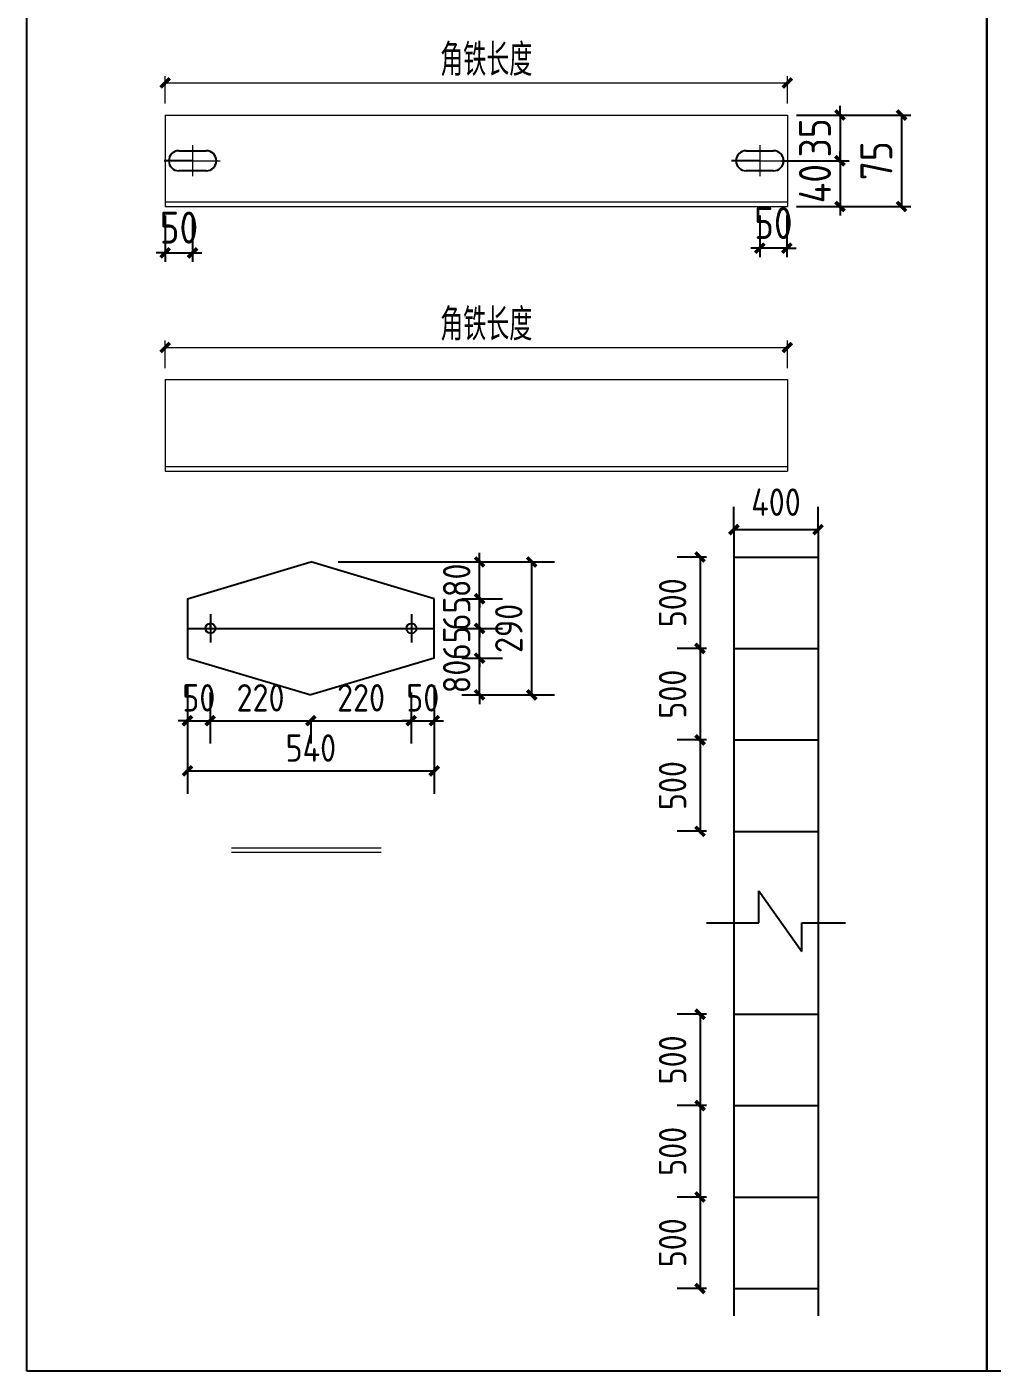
# Model space of a CAD drawing. Extents: x 411778 to 673094, y -11605 to 324395.
# Drawn here: x 484394 to 494949, y 57545 to 72247 of the extents above; entities that cross this region are included whole.
import ezdxf

# ---------------------------------------------------------------- set-up
doc = ezdxf.new("R2010")
doc.units = 0
doc.header["$LTSCALE"] = 1000
doc.header["$MEASUREMENT"] = 0
doc.styles.get("Standard").update_dxf_attribs({"font": 'gbenor.shx', "bigfont": 'gbcbig.shx'})
doc.dimstyles.get("Standard").update_dxf_attribs({"dimscale": 100, "dimtxt": 3.5, "dimasz": 1, "dimexe": 2.5, "dimexo": 3, "dimgap": 1.5, "dimtad": 1, "dimdec": 0, "dimzin": 0, "dimdsep": 46, "dimtxsty": 'Standard', "dimblk": 'ARCHTICK', "dimcen": 0.09, "dimadec": 0, "dimazin": 0, "dimtfac": 1, "dimtdec": 0, "dimtix": 1, "dimtmove": 2, "dimatfit": 3, "dimfxl": 1, "dimtolj": 1, "dimtzin": 0, "dimarcsym": 0})

# ---------------------------------------------------------------- blocks, each defined once
blk = doc.blocks.new('_ArchTick')
at = {"color": 0, "linetype": 'ByBlock', "const_width": 0.4}
blk.add_lwpolyline([(-0.5, -0.5), (0.5, 0.5)], dxfattribs=at)
blk = doc.blocks.new('*D844')
at = {"color": 3, "lineweight": -2}
for p, q in [((493286, 71283), (493286, 71383)), ((492810, 71283), (493386, 71283)), ((493286, 71283), (493286, 70783)), ((492649, 70783), (493386, 70783)), ((493286, 70783), (493286, 70683))]:
    blk.add_line(p, q, dxfattribs=at)
at = {"layer": 'Defpoints', "color": 0}
for p in [(492710, 71283), (492549, 70783), (493286, 70783)]:
    blk.add_point(p, dxfattribs=at)
at = {"color": 3, "lineweight": -2, "xscale": 100, "yscale": 100, "zscale": 100}
for p, rotation in [((493286, 71283), 270), ((493286, 70783), 90)]:
    blk.add_blockref('_ArchTick', p, dxfattribs=dict(at, rotation=rotation))
at = {"color": 0, "lineweight": 15, "insert": (493012, 71033), "char_height": 350, "attachment_point": 5, "rotation": 90}
blk.add_mtext('\\A1;35', dxfattribs=at)
blk = doc.blocks.new('*D845')
at = {"color": 3, "lineweight": -2}
for p, q in [((485906, 70183), (485906, 69676)), ((486206, 70183), (486206, 69676)), ((485906, 69776), (485806, 69776)), ((485906, 69776), (486206, 69776)), ((486206, 69776), (486306, 69776))]:
    blk.add_line(p, q, dxfattribs=at)
at = {"layer": 'Defpoints', "color": 0}
for p in [(485906, 70283), (486206, 70283), (486206, 69776)]:
    blk.add_point(p, dxfattribs=at)
at = {"color": 3, "lineweight": -2, "xscale": 100, "yscale": 100, "zscale": 100}
blk.add_blockref('_ArchTick', (485906, 69776), dxfattribs=at)
at = {"color": 3, "lineweight": -2, "xscale": 100, "yscale": 100, "zscale": 100, "rotation": 180}
blk.add_blockref('_ArchTick', (486206, 69776), dxfattribs=at)
at = {"color": 0, "lineweight": 15, "insert": (486056, 70052), "char_height": 350, "attachment_point": 5}
blk.add_mtext('\\A1;50', dxfattribs=at)
blk = doc.blocks.new('*D840')
at = {"color": 3, "lineweight": -2}
for p, q in [((492409, 70183), (492409, 69727)), ((492705, 70183), (492705, 69727)), ((492409, 69827), (492309, 69827)), ((492705, 69827), (492409, 69827)), ((492705, 69827), (492805, 69827))]:
    blk.add_line(p, q, dxfattribs=at)
at = {"layer": 'Defpoints', "color": 0}
for p in [(492409, 70283), (492705, 70283), (492409, 69827)]:
    blk.add_point(p, dxfattribs=at)
at = {"color": 3, "lineweight": -2, "xscale": 100, "yscale": 100, "zscale": 100}
blk.add_blockref('_ArchTick', (492409, 69827), dxfattribs=at)
at = {"color": 3, "lineweight": -2, "xscale": 100, "yscale": 100, "zscale": 100, "rotation": 180}
blk.add_blockref('_ArchTick', (492705, 69827), dxfattribs=at)
at = {"color": 0, "lineweight": 15, "insert": (492557, 70102), "char_height": 350, "attachment_point": 5}
blk.add_mtext('\\A1;50', dxfattribs=at)
blk = doc.blocks.new('*D841')
at = {"color": 3, "lineweight": -2}
for p, q in [((492810, 71283), (494059, 71283)), ((493959, 71283), (493959, 70283)), ((492810, 70283), (494059, 70283))]:
    blk.add_line(p, q, dxfattribs=at)
at = {"layer": 'Defpoints', "color": 0}
for p in [(492710, 71283), (492710, 70283), (493959, 70283)]:
    blk.add_point(p, dxfattribs=at)
at = {"color": 3, "lineweight": -2, "xscale": 100, "yscale": 100, "zscale": 100}
for p, rotation in [((493959, 71283), 90), ((493959, 70283), 270)]:
    blk.add_blockref('_ArchTick', p, dxfattribs=dict(at, rotation=rotation))
at = {"color": 0, "lineweight": 15, "insert": (493684, 70783), "char_height": 350, "attachment_point": 5, "rotation": 90}
blk.add_mtext('\\A1;75', dxfattribs=at)
blk = doc.blocks.new('*D846')
at = {"color": 3, "lineweight": -2}
for p, q in [((493286, 70783), (493286, 70883)), ((492810, 70783), (493386, 70783)), ((493286, 70783), (493286, 70283)), ((492810, 70283), (493386, 70283)), ((493286, 70283), (493286, 70183))]:
    blk.add_line(p, q, dxfattribs=at)
at = {"layer": 'Defpoints', "color": 0}
for p in [(492710, 70783), (492710, 70283), (493286, 70283)]:
    blk.add_point(p, dxfattribs=at)
at = {"color": 3, "lineweight": -2, "xscale": 100, "yscale": 100, "zscale": 100}
for p, rotation in [((493286, 70783), 270), ((493286, 70283), 90)]:
    blk.add_blockref('_ArchTick', p, dxfattribs=dict(at, rotation=rotation))
at = {"color": 0, "lineweight": 15, "insert": (493012, 70533), "char_height": 350, "attachment_point": 5, "rotation": 90}
blk.add_mtext('\\A1;40', dxfattribs=at)
blk = doc.blocks.new('*D847')
at = {"color": 3, "lineweight": -2}
for p, q in [((486149, 65043), (486149, 64409)), ((486398, 64969), (486398, 64409)), ((486149, 64659), (486049, 64659)), ((486149, 64659), (486398, 64659)), ((486398, 64659), (486498, 64659))]:
    blk.add_line(p, q, dxfattribs=at)
at = {"layer": 'Defpoints', "color": 0}
for p in [(486149, 65343), (486398, 65269), (486398, 64659)]:
    blk.add_point(p, dxfattribs=at)
at = {"color": 3, "lineweight": -2, "xscale": 100, "yscale": 100, "zscale": 100}
blk.add_blockref('_ArchTick', (486149, 64659), dxfattribs=at)
at = {"color": 3, "lineweight": -2, "xscale": 100, "yscale": 100, "zscale": 100, "rotation": 180}
blk.add_blockref('_ArchTick', (486398, 64659), dxfattribs=at)
at = {"color": 0, "insert": (486274, 64909), "char_height": 300, "attachment_point": 5}
blk.add_mtext('\\A1;50', dxfattribs=at)
blk = doc.blocks.new('*D848')
at = {"color": 3, "lineweight": -2}
for p, q in [((486398, 64969), (486398, 64409)), ((486398, 64659), (487499, 64659)), ((487499, 64641), (487499, 64409))]:
    blk.add_line(p, q, dxfattribs=at)
at = {"layer": 'Defpoints', "color": 0}
for p in [(486398, 65269), (487499, 64941), (487499, 64659)]:
    blk.add_point(p, dxfattribs=at)
at = {"color": 3, "lineweight": -2, "xscale": 100, "yscale": 100, "zscale": 100, "rotation": 180}
blk.add_blockref('_ArchTick', (486398, 64659), dxfattribs=at)
at = {"color": 3, "lineweight": -2, "xscale": 100, "yscale": 100, "zscale": 100}
blk.add_blockref('_ArchTick', (487499, 64659), dxfattribs=at)
at = {"color": 0, "insert": (486949, 64909), "char_height": 300, "attachment_point": 5}
blk.add_mtext('\\A1;220', dxfattribs=at)
blk = doc.blocks.new('*D849')
at = {"color": 3, "lineweight": -2}
for p, q in [((488596, 64968), (488596, 64409)), ((487499, 64659), (488596, 64659)), ((487499, 64641), (487499, 64409))]:
    blk.add_line(p, q, dxfattribs=at)
at = {"layer": 'Defpoints', "color": 0}
for p in [(488596, 65268), (487499, 64941), (488596, 64659)]:
    blk.add_point(p, dxfattribs=at)
at = {"color": 3, "lineweight": -2, "xscale": 100, "yscale": 100, "zscale": 100, "rotation": 180}
blk.add_blockref('_ArchTick', (487499, 64659), dxfattribs=at)
at = {"color": 3, "lineweight": -2, "xscale": 100, "yscale": 100, "zscale": 100}
blk.add_blockref('_ArchTick', (488596, 64659), dxfattribs=at)
at = {"color": 0, "insert": (488048, 64909), "char_height": 300, "attachment_point": 5}
blk.add_mtext('\\A1;220', dxfattribs=at)
blk = doc.blocks.new('*D850')
at = {"color": 3, "lineweight": -2}
for p, q in [((488849, 65043), (488849, 64409)), ((488596, 64968), (488596, 64409)), ((488596, 64659), (488496, 64659)), ((488596, 64659), (488849, 64659)), ((488849, 64659), (488949, 64659))]:
    blk.add_line(p, q, dxfattribs=at)
at = {"layer": 'Defpoints', "color": 0}
for p in [(488849, 65343), (488596, 65268), (488849, 64659)]:
    blk.add_point(p, dxfattribs=at)
at = {"color": 3, "lineweight": -2, "xscale": 100, "yscale": 100, "zscale": 100}
blk.add_blockref('_ArchTick', (488596, 64659), dxfattribs=at)
at = {"color": 3, "lineweight": -2, "xscale": 100, "yscale": 100, "zscale": 100, "rotation": 180}
blk.add_blockref('_ArchTick', (488849, 64659), dxfattribs=at)
at = {"color": 0, "insert": (488723, 64909), "char_height": 300, "attachment_point": 5}
blk.add_mtext('\\A1;50', dxfattribs=at)
blk = doc.blocks.new('*D851')
at = {"color": 3, "lineweight": -2}
for p, q in [((489344, 65343), (489344, 65443)), ((489149, 65343), (489594, 65343)), ((489344, 64941), (489344, 65343)), ((489149, 64941), (489594, 64941)), ((489344, 64941), (489344, 64841))]:
    blk.add_line(p, q, dxfattribs=at)
at = {"layer": 'Defpoints', "color": 0}
for p in [(488849, 65343), (489344, 65343), (488849, 64941)]:
    blk.add_point(p, dxfattribs=at)
at = {"color": 3, "lineweight": -2, "xscale": 100, "yscale": 100, "zscale": 100}
for p, rotation in [((489344, 65343), 270), ((489344, 64941), 90)]:
    blk.add_blockref('_ArchTick', p, dxfattribs=dict(at, rotation=rotation))
at = {"color": 0, "insert": (489094, 65142), "char_height": 300, "attachment_point": 5, "rotation": 90}
blk.add_mtext('\\A1;80', dxfattribs=at)
blk = doc.blocks.new('*D852')
at = {"color": 3, "lineweight": -2}
for p, q in [((489344, 65668), (489344, 65768)), ((489149, 65668), (489594, 65668)), ((489344, 65343), (489344, 65668)), ((489149, 65343), (489594, 65343)), ((489344, 65343), (489344, 65243))]:
    blk.add_line(p, q, dxfattribs=at)
at = {"layer": 'Defpoints', "color": 0}
for p in [(488849, 65668), (489344, 65668), (488849, 65343)]:
    blk.add_point(p, dxfattribs=at)
at = {"color": 3, "lineweight": -2, "xscale": 100, "yscale": 100, "zscale": 100}
for p, rotation in [((489344, 65668), 270), ((489344, 65343), 90)]:
    blk.add_blockref('_ArchTick', p, dxfattribs=dict(at, rotation=rotation))
at = {"color": 0, "insert": (489094, 65506), "char_height": 300, "attachment_point": 5, "rotation": 90}
blk.add_mtext('\\A1;65', dxfattribs=at)
blk = doc.blocks.new('*D853')
at = {"color": 3, "lineweight": -2}
for p, q in [((489344, 65993), (489344, 66093)), ((489149, 65993), (489594, 65993)), ((489344, 65668), (489344, 65993)), ((489149, 65668), (489594, 65668)), ((489344, 65668), (489344, 65568))]:
    blk.add_line(p, q, dxfattribs=at)
at = {"layer": 'Defpoints', "color": 0}
for p in [(488849, 65993), (489344, 65993), (488849, 65668)]:
    blk.add_point(p, dxfattribs=at)
at = {"color": 3, "lineweight": -2, "xscale": 100, "yscale": 100, "zscale": 100}
for p, rotation in [((489344, 65993), 270), ((489344, 65668), 90)]:
    blk.add_blockref('_ArchTick', p, dxfattribs=dict(at, rotation=rotation))
at = {"color": 0, "insert": (489094, 65831), "char_height": 300, "attachment_point": 5, "rotation": 90}
blk.add_mtext('\\A1;65', dxfattribs=at)
blk = doc.blocks.new('*D854')
at = {"color": 3, "lineweight": -2}
for p, q in [((489344, 66395), (489344, 66495)), ((487799, 66395), (489594, 66395)), ((489344, 65993), (489344, 66395)), ((489149, 65993), (489594, 65993)), ((489344, 65993), (489344, 65893))]:
    blk.add_line(p, q, dxfattribs=at)
at = {"layer": 'Defpoints', "color": 0}
for p in [(487499, 66395), (489344, 66395), (488849, 65993)]:
    blk.add_point(p, dxfattribs=at)
at = {"color": 3, "lineweight": -2, "xscale": 100, "yscale": 100, "zscale": 100}
for p, rotation in [((489344, 66395), 270), ((489344, 65993), 90)]:
    blk.add_blockref('_ArchTick', p, dxfattribs=dict(at, rotation=rotation))
at = {"color": 0, "insert": (489094, 66194), "char_height": 300, "attachment_point": 5, "rotation": 90}
blk.add_mtext('\\A1;80', dxfattribs=at)
blk = doc.blocks.new('*D842')
at = {"color": 3, "lineweight": -2}
for p, q in [((486149, 65043), (486149, 63860)), ((488849, 65043), (488849, 63860)), ((486149, 64110), (488849, 64110))]:
    blk.add_line(p, q, dxfattribs=at)
at = {"layer": 'Defpoints', "color": 0}
for p in [(486149, 65343), (488849, 65343), (488849, 64110)]:
    blk.add_point(p, dxfattribs=at)
at = {"color": 3, "lineweight": -2, "xscale": 100, "yscale": 100, "zscale": 100, "rotation": 180}
blk.add_blockref('_ArchTick', (486149, 64110), dxfattribs=at)
at = {"color": 3, "lineweight": -2, "xscale": 100, "yscale": 100, "zscale": 100}
blk.add_blockref('_ArchTick', (488849, 64110), dxfattribs=at)
at = {"color": 0, "insert": (487499, 64360), "char_height": 300, "attachment_point": 5}
blk.add_mtext('\\A1;540', dxfattribs=at)
blk = doc.blocks.new('*D843')
at = {"color": 3, "lineweight": -2}
for p, q in [((489299, 66395), (490164, 66395)), ((489914, 64941), (489914, 66395)), ((489299, 64941), (490164, 64941))]:
    blk.add_line(p, q, dxfattribs=at)
at = {"layer": 'Defpoints', "color": 0}
for p in [(488999, 66395), (489914, 66395), (488999, 64941)]:
    blk.add_point(p, dxfattribs=at)
at = {"color": 3, "lineweight": -2, "xscale": 100, "yscale": 100, "zscale": 100}
for p, rotation in [((489914, 66395), 90), ((489914, 64941), 270)]:
    blk.add_blockref('_ArchTick', p, dxfattribs=dict(at, rotation=rotation))
at = {"color": 0, "insert": (489664, 65668), "char_height": 300, "attachment_point": 5, "rotation": 90}
blk.add_mtext('\\A1;290', dxfattribs=at)
blk = doc.blocks.new('*D855')
at = {"color": 3, "lineweight": -2}
for p, q in [((491826, 66449), (491505, 66449)), ((491755, 66449), (491755, 65449)), ((491826, 65449), (491505, 65449))]:
    blk.add_line(p, q, dxfattribs=at)
at = {"layer": 'Defpoints', "color": 0}
for p in [(492126, 66449), (491755, 65449), (492126, 65449)]:
    blk.add_point(p, dxfattribs=at)
at = {"color": 3, "lineweight": -2, "xscale": 100, "yscale": 100, "zscale": 100}
for p, rotation in [((491755, 66449), 90), ((491755, 65449), 270)]:
    blk.add_blockref('_ArchTick', p, dxfattribs=dict(at, rotation=rotation))
at = {"color": 0, "insert": (491455, 65949), "char_height": 300, "attachment_point": 5, "rotation": 90}
blk.add_mtext('\\A1;500', dxfattribs=at)
blk = doc.blocks.new('*D856')
at = {"color": 3, "lineweight": -2}
for p, q in [((491826, 65449), (491505, 65449)), ((491755, 65449), (491755, 64449)), ((491826, 64449), (491505, 64449))]:
    blk.add_line(p, q, dxfattribs=at)
at = {"layer": 'Defpoints', "color": 0}
for p in [(492126, 65449), (491755, 64449), (492126, 64449)]:
    blk.add_point(p, dxfattribs=at)
at = {"color": 3, "lineweight": -2, "xscale": 100, "yscale": 100, "zscale": 100}
for p, rotation in [((491755, 65449), 90), ((491755, 64449), 270)]:
    blk.add_blockref('_ArchTick', p, dxfattribs=dict(at, rotation=rotation))
at = {"color": 0, "insert": (491455, 64949), "char_height": 300, "attachment_point": 5, "rotation": 90}
blk.add_mtext('\\A1;500', dxfattribs=at)
blk = doc.blocks.new('*D857')
at = {"color": 3, "lineweight": -2}
for p, q in [((491826, 64449), (491505, 64449)), ((491755, 64449), (491755, 63449)), ((491826, 63449), (491505, 63449))]:
    blk.add_line(p, q, dxfattribs=at)
at = {"layer": 'Defpoints', "color": 0}
for p in [(492126, 64449), (491755, 63449), (492126, 63449)]:
    blk.add_point(p, dxfattribs=at)
at = {"color": 3, "lineweight": -2, "xscale": 100, "yscale": 100, "zscale": 100}
for p, rotation in [((491755, 64449), 90), ((491755, 63449), 270)]:
    blk.add_blockref('_ArchTick', p, dxfattribs=dict(at, rotation=rotation))
at = {"color": 0, "insert": (491455, 63949), "char_height": 300, "attachment_point": 5, "rotation": 90}
blk.add_mtext('\\A1;500', dxfattribs=at)
blk = doc.blocks.new('*D858')
at = {"color": 3, "lineweight": -2}
for p, q in [((491826, 61449), (491505, 61449)), ((491755, 61449), (491755, 60449)), ((491826, 60449), (491505, 60449))]:
    blk.add_line(p, q, dxfattribs=at)
at = {"layer": 'Defpoints', "color": 0}
for p in [(492126, 61449), (491755, 60449), (492126, 60449)]:
    blk.add_point(p, dxfattribs=at)
at = {"color": 3, "lineweight": -2, "xscale": 100, "yscale": 100, "zscale": 100}
for p, rotation in [((491755, 61449), 90), ((491755, 60449), 270)]:
    blk.add_blockref('_ArchTick', p, dxfattribs=dict(at, rotation=rotation))
at = {"color": 0, "insert": (491455, 60949), "char_height": 300, "attachment_point": 5, "rotation": 90}
blk.add_mtext('\\A1;500', dxfattribs=at)
blk = doc.blocks.new('*D859')
at = {"color": 3, "lineweight": -2}
for p, q in [((491826, 60449), (491505, 60449)), ((491755, 60449), (491755, 59449)), ((491826, 59449), (491505, 59449))]:
    blk.add_line(p, q, dxfattribs=at)
at = {"layer": 'Defpoints', "color": 0}
for p in [(492126, 60449), (491755, 59449), (492126, 59449)]:
    blk.add_point(p, dxfattribs=at)
at = {"color": 3, "lineweight": -2, "xscale": 100, "yscale": 100, "zscale": 100}
for p, rotation in [((491755, 60449), 90), ((491755, 59449), 270)]:
    blk.add_blockref('_ArchTick', p, dxfattribs=dict(at, rotation=rotation))
at = {"color": 0, "insert": (491455, 59949), "char_height": 300, "attachment_point": 5, "rotation": 90}
blk.add_mtext('\\A1;500', dxfattribs=at)
blk = doc.blocks.new('*D860')
at = {"color": 3, "lineweight": -2}
for p, q in [((491826, 59449), (491505, 59449)), ((491755, 59449), (491755, 58449)), ((491826, 58449), (491505, 58449))]:
    blk.add_line(p, q, dxfattribs=at)
at = {"layer": 'Defpoints', "color": 0}
for p in [(492126, 59449), (491755, 58449), (492126, 58449)]:
    blk.add_point(p, dxfattribs=at)
at = {"color": 3, "lineweight": -2, "xscale": 100, "yscale": 100, "zscale": 100}
for p, rotation in [((491755, 59449), 90), ((491755, 58449), 270)]:
    blk.add_blockref('_ArchTick', p, dxfattribs=dict(at, rotation=rotation))
at = {"color": 0, "insert": (491455, 58949), "char_height": 300, "attachment_point": 5, "rotation": 90}
blk.add_mtext('\\A1;500', dxfattribs=at)
blk = doc.blocks.new('*D861')
at = {"color": 3, "lineweight": -2}
for p, q in [((492126, 66749), (492126, 66999)), ((493046, 66749), (493046, 66999)), ((492126, 66749), (493046, 66749))]:
    blk.add_line(p, q, dxfattribs=at)
at = {"layer": 'Defpoints', "color": 0}
for p in [(493046, 66749), (492126, 66449), (493046, 66449)]:
    blk.add_point(p, dxfattribs=at)
at = {"color": 3, "lineweight": -2, "xscale": 100, "yscale": 100, "zscale": 100, "rotation": 180}
blk.add_blockref('_ArchTick', (492126, 66749), dxfattribs=at)
at = {"color": 3, "lineweight": -2, "xscale": 100, "yscale": 100, "zscale": 100}
blk.add_blockref('_ArchTick', (493046, 66749), dxfattribs=at)
at = {"color": 0, "insert": (492586, 67049), "char_height": 300, "attachment_point": 5}
blk.add_mtext('\\A1;400', dxfattribs=at)

msp = doc.modelspace()

# ---------------------------------------------------------------- linework, layer by layer
at = {"lineweight": 15}
for p, q in [((485905.6, 71408), (485905.6, 71709.4)), ((485905.6, 71634.4), (492710.2, 71634.4)), ((492710.2, 71408), (492710.2, 71709.4)), ((485905.6, 71283), (492710.2, 71283)), ((485905.6, 71283), (485905.6, 70283)), ((492710.2, 71283), (492710.2, 70283)), ((486205.6, 70953), (486205.6, 70613)), ((492409.2, 70953), (492409.2, 70613)), ((492410.2, 70953), (492410.2, 70613)), ((486065.6, 70783), (486505.6, 70783)), ((486135.6, 70783), (486275.6, 70783)), ((492269.2, 70783), (492549.2, 70783)), ((492269.2, 70783), (492709.2, 70783)), ((492339.2, 70783), (492479.2, 70783)), ((485905.6, 70333), (492710.2, 70333)), ((485905.6, 70283), (492710.2, 70283)), ((485905.6, 68514), (485905.6, 68815.4)), ((492710.2, 68514), (492710.2, 68815.4)), ((485905.6, 68740.4), (492710.2, 68740.4)), ((485905.6, 68389), (492710.2, 68389)), ((485905.6, 68389), (485905.6, 67389)), ((492710.2, 68389), (492710.2, 67389)), ((485905.6, 67439), (492710.2, 67439)), ((485905.6, 67389), (492710.2, 67389)), ((486629.7, 63270.1), (488268.4, 63270.1)), ((486629.7, 63220.1), (488268.4, 63220.1))]:
    msp.add_line(p, q, dxfattribs=at)
for p, q in [((486055.6, 70893), (486355.6, 70893)), ((492259.2, 70893), (492559.2, 70893)), ((486205.6, 70783), (485895.6, 70783)), ((492409.2, 70783), (492099.2, 70783)), ((486355.6, 70673), (486055.6, 70673)), ((492559.2, 70673), (492259.2, 70673)), ((492126.2, 66748.5), (492126.2, 58148.5)), ((493046.2, 66748.5), (493046.2, 58148.5)), ((486148.9, 65993), (487498.9, 66395)), ((488848.9, 65993), (487498.9, 66395)), ((492126.2, 66448.5), (493046.2, 66448.5)), ((486148.9, 65993), (486148.9, 65343)), ((488848.9, 65343), (488848.9, 65993)), ((486400.6, 65824.4), (486400.6, 65514.4)), ((486400.6, 65669.4), (486400.6, 65724.4)), ((488598.9, 65823), (488598.9, 65513)), ((486148.9, 65668), (488848.9, 65668)), ((492126.2, 65448.5), (493046.2, 65448.5)), ((486148.9, 65343), (487498.9, 64941.1)), ((488848.9, 65343), (487498.9, 64941.1)), ((492126.2, 64448.5), (493046.2, 64448.5)), ((492126.2, 63448.5), (493046.2, 63448.5)), ((492399.7, 62448.5), (492399.7, 62799)), ((492399.7, 62799), (492867.7, 62135)), ((491826.2, 62448.5), (492399.7, 62448.5)), ((492867.7, 62448.5), (493346.2, 62448.5)), ((492867.7, 62135), (492867.7, 62448.5)), ((492126.2, 61448.5), (493046.2, 61448.5)), ((492126.2, 60448.5), (493046.2, 60448.5)), ((492126.2, 59448.5), (493046.2, 59448.5)), ((492126.2, 58448.5), (493046.2, 58448.5))]:
    msp.add_line(p, q)
for points in [[(484393.5, 57545), (484393.5, 72395), (494893.5, 72395), (494893.5, 57545)], [(494893.5, 72395), (515735, 72395), (515735, 57545), (494893.5, 57545)]]:
    msp.add_lwpolyline(points, close=True)
for centre in [(486400.6, 65669.4), (488598.9, 65668)]:
    msp.add_circle(centre, 55)
for centre, start, end in [((486055.6, 70783), 90, 270), ((486355.6, 70783), 270, 90), ((492259.2, 70783), 90, 270), ((492559.2, 70783), 270, 90)]:
    msp.add_arc(centre, 110, start, end)

# ---------------------------------------------------------------- block references
at = {"lineweight": 15, "xscale": 100, "yscale": 100, "zscale": 100, "rotation": 180}
for p in [(485905.6, 71634.4), (485905.6, 68740.4)]:
    msp.add_blockref('_ArchTick', p, dxfattribs=at)
at = {"lineweight": 15, "xscale": 100, "yscale": 100, "zscale": 100}
for p in [(492710.2, 71634.4), (492710.2, 68740.4)]:
    msp.add_blockref('_ArchTick', p, dxfattribs=at)

# ---------------------------------------------------------------- texts
at = {"lineweight": 15, "char_height": 350, "attachment_point": 5}
for insert in [(489417.3, 71884.4), (489417.3, 68990.4)]:
    msp.add_mtext('\\A1;角铁长度', dxfattribs=dict(at, insert=insert))

# ---------------------------------------------------------------- dimensions: what is measured, and where the dimension line sits
at = {"lineweight": 15}
for base, p1, p2, text, picture, middle in [((493286.5, 70783), (492710.2, 71283), (492549.2, 70783), '35', '*D844', (493011.5, 71033)), ((493959, 70283), (492710.2, 71283), (492710.2, 70283), '75', '*D841', (493684, 70783)), ((493286.5, 70283), (492710.2, 70783), (492710.2, 70283), '40', '*D846', (493011.5, 70533))]:
    dim = msp.add_linear_dim(base=base, p1=p1, p2=p2, angle=90, text=text, dimstyle='Standard', override={"dimexe": 1, "dimexo": 1, "dimgap": 1, "dimlfac": 0.1, "dimclrd": 3, "dimclre": 3}, dxfattribs=at)
    dim.commit()
    dim.dimension.update_dxf_attribs({"geometry": picture, "text_midpoint": middle})
for base, p1, p2, picture, middle in [((486205.6, 69776.5), (485905.6, 70283), (486205.6, 70283), '*D845', (486055.6, 70051.5)), ((492409.2, 69827), (492704.7, 70283), (492409.2, 70283), '*D840', (492556.9, 70102))]:
    dim = msp.add_linear_dim(base=base, p1=p1, p2=p2, text='50', dimstyle='Standard', override={"dimexe": 1, "dimexo": 1, "dimgap": 1, "dimlfac": 0.1, "dimclrd": 3, "dimclre": 3}, dxfattribs=at)
    dim.commit()
    dim.dimension.update_dxf_attribs({"geometry": picture, "text_midpoint": middle})
dim = msp.add_linear_dim(base=(493046.2, 66748.5), p1=(492126.2, 66448.5), p2=(493046.2, 66448.5), text='400', dimstyle='Standard', override={"dimtxt": 3, "dimlfac": 0.5, "dimclrd": 3, "dimclre": 3})
dim.commit()
dim.dimension.update_dxf_attribs({"geometry": '*D861', "text_midpoint": (492586.2, 67048.5)})
for base, p1, p2, override, picture, middle in [((489343.6, 66395), (488848.9, 65993), (487498.9, 66395), {"dimtxt": 3, "dimgap": 1, "dimlfac": 0.2, "dimclrd": 3, "dimclre": 3}, '*D854', (489093.6, 66194)), ((491754.7, 65448.5), (492126.2, 66448.5), (492126.2, 65448.5), {"dimtxt": 3, "dimlfac": 0.5, "dimclrd": 3, "dimclre": 3}, '*D855', (491454.7, 65948.5)), ((489343.6, 65993), (488848.9, 65668), (488848.9, 65993), {"dimtxt": 3, "dimgap": 1, "dimlfac": 0.2, "dimclrd": 3, "dimclre": 3}, '*D853', (489093.6, 65830.5)), ((489343.6, 65668), (488848.9, 65343), (488848.9, 65668), {"dimtxt": 3, "dimgap": 1, "dimlfac": 0.2, "dimclrd": 3, "dimclre": 3}, '*D852', (489093.6, 65505.5)), ((489343.6, 65343), (488848.9, 64941.1), (488848.9, 65343), {"dimtxt": 3, "dimgap": 1, "dimlfac": 0.2, "dimclrd": 3, "dimclre": 3}, '*D851', (489093.6, 65142.1)), ((491754.7, 64448.5), (492126.2, 65448.5), (492126.2, 64448.5), {"dimtxt": 3, "dimlfac": 0.5, "dimclrd": 3, "dimclre": 3}, '*D856', (491454.7, 64948.5)), ((491754.7, 63448.5), (492126.2, 64448.5), (492126.2, 63448.5), {"dimtxt": 3, "dimlfac": 0.5, "dimclrd": 3, "dimclre": 3}, '*D857', (491454.7, 63948.5)), ((491754.7, 60448.5), (492126.2, 61448.5), (492126.2, 60448.5), {"dimtxt": 3, "dimlfac": 0.5, "dimclrd": 3, "dimclre": 3}, '*D858', (491454.7, 60948.5)), ((491754.7, 59448.5), (492126.2, 60448.5), (492126.2, 59448.5), {"dimtxt": 3, "dimlfac": 0.5, "dimclrd": 3, "dimclre": 3}, '*D859', (491454.7, 59948.5)), ((491754.7, 58448.5), (492126.2, 59448.5), (492126.2, 58448.5), {"dimtxt": 3, "dimlfac": 0.5, "dimclrd": 3, "dimclre": 3}, '*D860', (491454.7, 58948.5))]:
    dim = msp.add_linear_dim(base=base, p1=p1, p2=p2, angle=90, dimstyle='Standard', override=override)
    dim.commit()
    dim.dimension.update_dxf_attribs({"geometry": picture, "text_midpoint": middle})
dim = msp.add_linear_dim(base=(489914, 66395), p1=(488998.9, 64941.1), p2=(488998.9, 66395), angle=90, text='290', dimstyle='Standard', override={"dimtxt": 3, "dimgap": 1, "dimlfac": 0.2, "dimclrd": 3, "dimclre": 3})
dim.commit()
dim.dimension.update_dxf_attribs({"geometry": '*D843', "text_midpoint": (489664, 65668)})
for base, p1, p2, override, picture, middle in [((486398.4, 64658.9), (486148.9, 65343), (486398.4, 65268.7), {"dimtxt": 3, "dimgap": 1, "dimlfac": 0.2, "dimclrd": 3, "dimclre": 3}, '*D847', (486273.7, 64908.9)), ((488848.9, 64110), (486148.9, 65343), (488848.9, 65343), {"dimtxt": 3, "dimasz": 1, "dimgap": 1, "dimlfac": 0.2, "dimclrd": 3, "dimclre": 3}, '*D842', (487498.9, 64360)), ((488848.9, 64658.9), (488596.5, 65267.9), (488848.9, 65343), {"dimtxt": 3, "dimgap": 1, "dimlfac": 0.2, "dimclrd": 3, "dimclre": 3}, '*D850', (488722.7, 64908.9)), ((487498.9, 64658.9), (486398.4, 65268.7), (487498.9, 64941.1), {"dimtxt": 3, "dimgap": 1, "dimlfac": 0.2, "dimclrd": 3, "dimclre": 3}, '*D848', (486948.7, 64908.9)), ((488596.5, 64658.9), (487498.9, 64941.1), (488596.5, 65267.9), {"dimtxt": 3, "dimgap": 1, "dimlfac": 0.2, "dimclrd": 3, "dimclre": 3}, '*D849', (488047.7, 64908.9))]:
    dim = msp.add_linear_dim(base=base, p1=p1, p2=p2, dimstyle='Standard', override=override)
    dim.commit()
    dim.dimension.update_dxf_attribs({"geometry": picture, "text_midpoint": middle})

doc.saveas('drawing.dxf')
